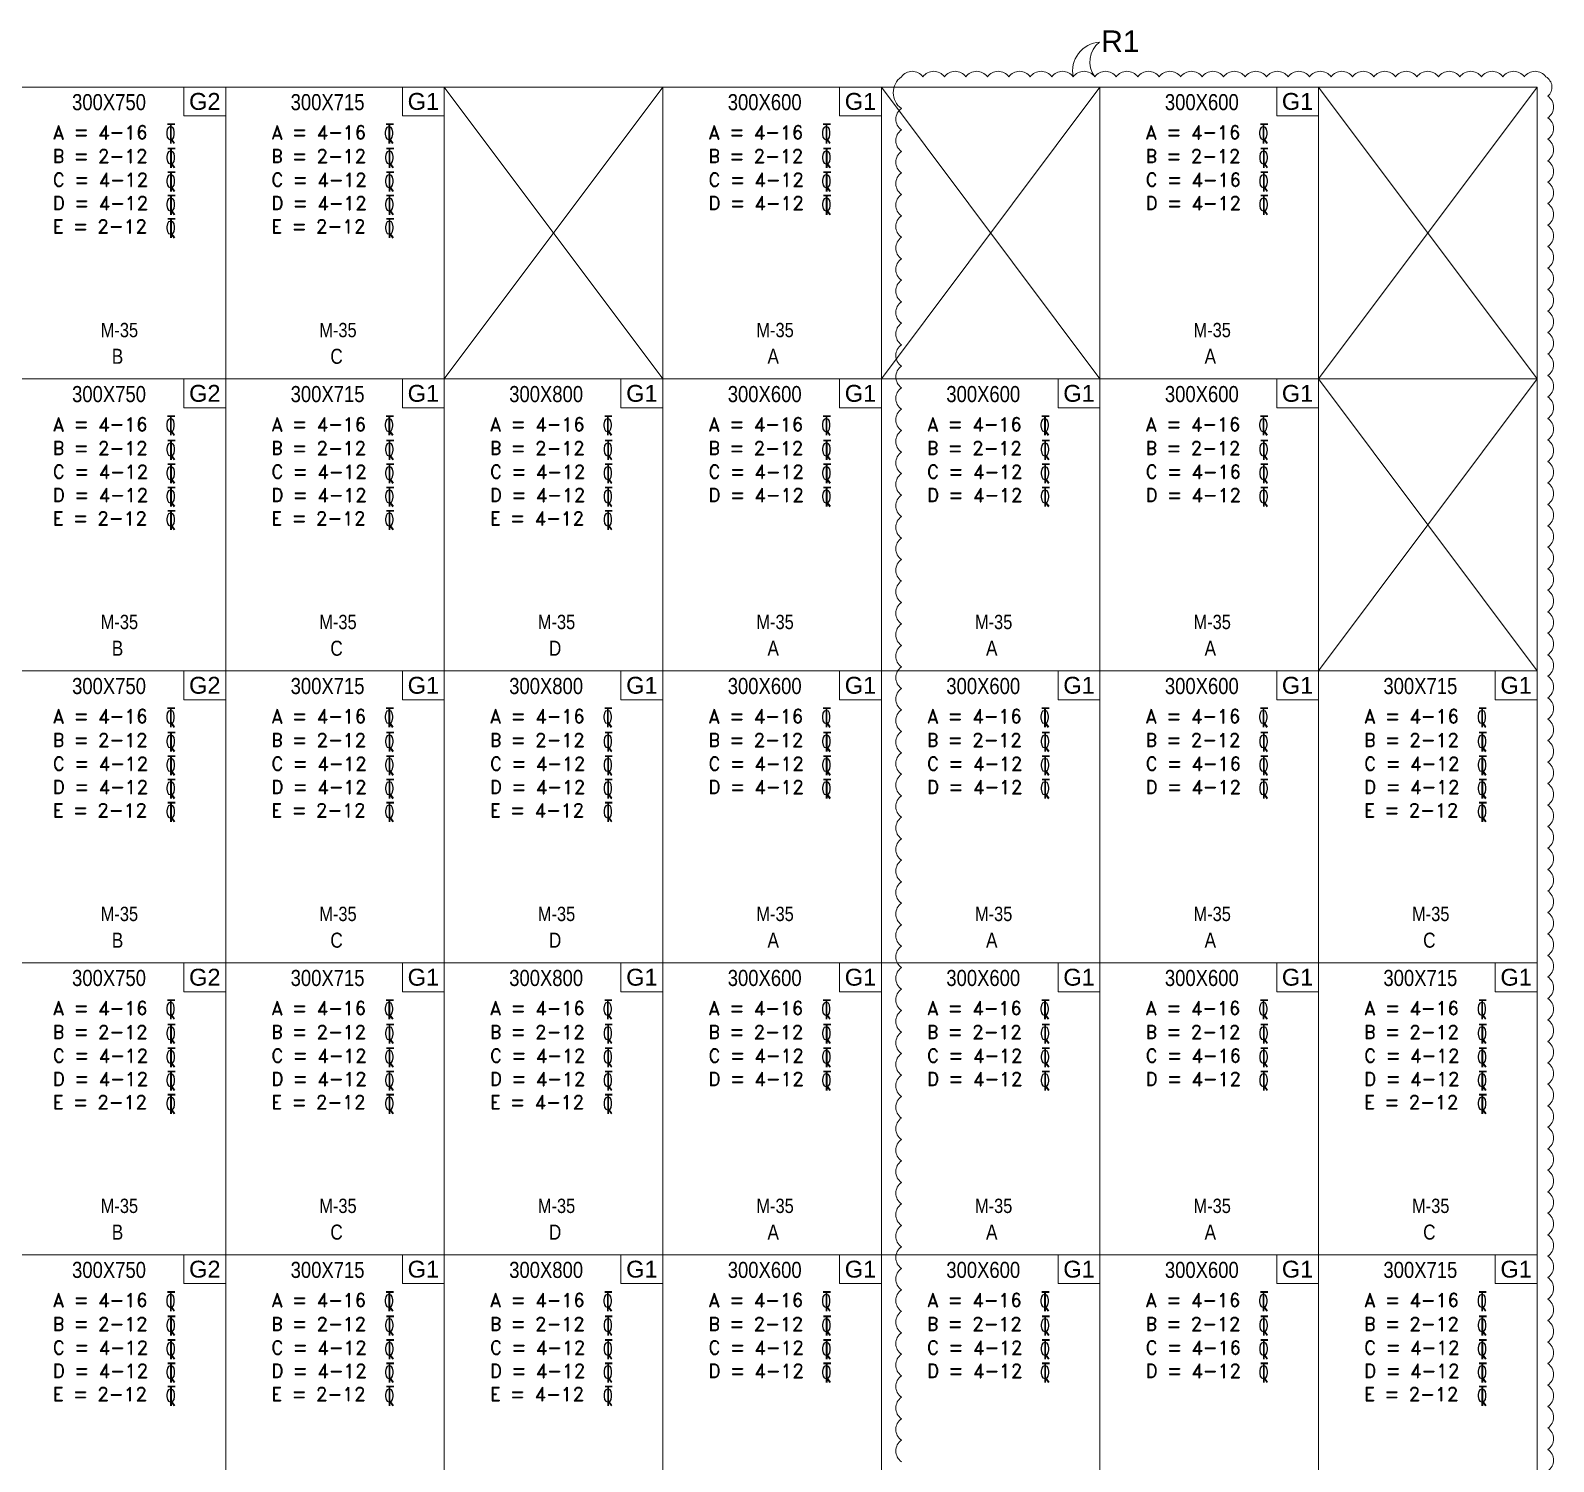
# Model space of a CAD drawing. Header units: millimetres. Extents: x 1363246 to 1691641, y -112430 to 78417.
# Drawn here: x 1497949 to 1519221, y -20259 to -272 of the extents above; entities that cross this region are included whole.
import ezdxf

# ---------------------------------------------------------------- set-up
doc = ezdxf.new("R2010")
doc.units = ezdxf.units.MM
doc.header["$LTSCALE"] = 500
doc.header["$MEASUREMENT"] = 0
for name, color, linetype, lineweight in [('LINE', 7, 'Continuous', 13), ('S - SUNK', 251, 'Continuous', 0), ('TEXT', 7, 'Continuous', 13), ('TEXT 3', 3, 'Continuous', 5), ('TEXT2', 3, 'Continuous', 15), ('TEXT2MM', 3, 'Continuous', 18)]:
    doc.layers.add(name, color=color, linetype=linetype, lineweight=lineweight)
doc.styles.add('3mm', font='arial.ttf')
doc.styles.add('ABHI', font='arial.ttf')
doc.styles.add('RAWAT', font='romand.shx', dxfattribs={"height": 115})
doc.styles.add('RD', font='romand.shx', dxfattribs={"height": 200})
doc.styles.add('TEXT', font='ARIALN.TTF', dxfattribs={"width": 0.8})

# ---------------------------------------------------------------- blocks, each defined once
blk = doc.blocks.new('T')
at = {"layer": 'LINE'}
for p, q in [((-27, 79), (39, 79)), ((-27, 72), (39, 72)), ((-2, 70), (-2, -99)), ((5, 70), (5, -99)), ((1, -61), (31, -100)), ((7, -57), (36, -96))]:
    blk.add_line(p, q, dxfattribs=at)
at = {"layer": 'LINE', "style": 'RAWAT'}
blk.add_text('0', height=115, dxfattribs=at).set_placement((-50, -63))

msp = doc.modelspace()

# ---------------------------------------------------------------- linework, layer by layer
at = {"layer": 'LINE', "color": 3}
for p in [(1477814.7, -1062, -2437250811), (1518990.5, -71371.1, -2437250811)]:
    msp.add_line(p, (1518990.5, -1062, -2437250811), dxfattribs=at)
at = {"layer": 'LINE', "color": 1}
for p, q in [((1500675.5, -71371.1, -2437250811), (1500675.5, -1062, -2437250811)), ((1503728, -71371.1, -2437250811), (1503728, -1062, -2437250811)), ((1503728, -5139.3, -2437250811), (1506780.5, -1062, -2437250811)), ((1503728, -1062, -2437250811), (1506780.5, -5139.3, -2437250811)), ((1506780.5, -71371.1, -2437250811), (1506780.5, -1062, -2437250811)), ((1509833, -71371.1, -2437250811), (1509833, -1062, -2437250811)), ((1512885.5, -1062, -2437250811), (1509833, -5139.3, -2437250811)), ((1509833, -1062, -2437250811), (1512885.5, -5139.3, -2437250811)), ((1512885.5, -71371.1, -2437250811), (1512885.5, -1062, -2437250811)), ((1515938, -71371.1, -2437250811), (1515938, -1062, -2437250811)), ((1515938, -5139.3, -2437250811), (1518990.5, -1062, -2437250811)), ((1515938, -1062, -2437250811), (1518990.5, -5139.3, -2437250811)), ((1477814.7, -5139.3, -2437250811), (1518990.5, -5139.3, -2437250811)), ((1515938, -9216.7, -2437250811), (1518990.5, -5139.3, -2437250811)), ((1515938, -5139.3, -2437250811), (1518990.5, -9216.7, -2437250811)), ((1477814.7, -9216.7, -2437250811), (1518990.5, -9216.7, -2437250811)), ((1477814.7, -13294, -2437250811), (1518990.5, -13294, -2437250811)), ((1477814.7, -17371.3, -2437250811), (1518990.5, -17371.3, -2437250811))]:
    msp.add_line(p, q, dxfattribs=at)
at = {"layer": 'LINE', "color": 2}
msp.add_line((1509833, -71371.1, -2437250811), (1509833, -1062, -2437250811), dxfattribs=at)
at = {"layer": 'S - SUNK', "color": 1, "ltscale": 10}
msp.add_lwpolyline([(1510113.3, -20261.3, -0.5205671), (1510113.3, -19961.3, -0.5205671), (1510113.3, -19661.3, -0.5205671), (1510113.3, -19361.3, -0.5205671), (1510113.3, -19061.3, -0.5205671), (1510113.3, -18761.3, -0.5205671), (1510113.3, -18461.3, -0.5205671), (1510113.3, -18161.3, -0.5205671), (1510113.3, -17861.3, -0.5205671), (1510113.3, -17561.3, -0.5205671), (1510113.3, -17261.3, -0.5205671), (1510113.3, -16961.3, -0.5205671), (1510113.3, -16661.3, -0.5205671), (1510113.3, -16361.3, -0.5205671), (1510113.3, -16061.3, -0.5205671), (1510113.3, -15761.3, -0.5205671), (1510113.3, -15461.3, -0.5205671), (1510113.3, -15161.3, -0.5205671), (1510113.3, -14861.3, -0.5205671), (1510113.3, -14561.3, -0.5205671), (1510113.3, -14261.3, -0.5205671), (1510113.3, -13961.3, -0.5205671), (1510113.3, -13661.3, -0.5205671), (1510113.3, -13361.3, -0.5205671), (1510113.3, -13061.3, -0.5205671), (1510113.3, -12761.3, -0.5205671), (1510113.3, -12461.3, -0.5205671), (1510113.3, -12161.3, -0.5205671), (1510113.3, -11861.3, -0.5205671), (1510113.3, -11561.3, -0.5205671), (1510113.3, -11261.3, -0.5205671), (1510113.3, -10961.3, -0.5205671), (1510113.3, -10661.3, -0.5205671), (1510113.3, -10361.3, -0.5205671), (1510113.3, -10061.3, -0.5205671), (1510113.3, -9761.3, -0.5205671), (1510113.3, -9461.3, -0.5205671), (1510113.3, -9161.3, -0.5205671), (1510113.3, -8861.3, -0.5205671), (1510113.3, -8561.3, -0.5205671), (1510113.3, -8261.3, -0.5205671), (1510113.3, -7961.3, -0.5205671), (1510113.3, -7661.3, -0.5205671), (1510113.3, -7361.3, -0.5205671), (1510113.3, -7061.3, -0.5205671), (1510113.3, -6761.3, -0.5205671), (1510113.3, -6461.3, -0.5205671), (1510113.3, -6161.3, -0.5205671), (1510113.3, -5861.3, -0.5205671), (1510113.3, -5561.3, -0.5205671), (1510113.3, -5261.3, -0.5205671), (1510113.3, -4961.3, -0.5205671), (1510113.3, -4661.3, -0.5205671), (1510113.3, -4361.3, -0.5205671), (1510113.3, -4061.3, -0.5205671), (1510113.3, -3761.3, -0.5205671), (1510113.3, -3461.3, -0.5205671), (1510113.3, -3161.3, -0.5205671), (1510113.3, -2861.3, -0.5205671), (1510113.3, -2561.3, -0.5205671), (1510113.3, -2261.3, -0.5205671), (1510113.3, -1961.3, -0.5205671), (1510113.3, -1661.3, -0.5205671), (1510113.3, -1361.3, -0.5205671), (1510113.3, -920.7, -0.5205671), (1510413.3, -920.7, -0.5205671), (1510713.3, -920.7, -0.5205671), (1511013.3, -920.7, -0.5205671), (1511313.3, -920.7, -0.5205671), (1511613.3, -920.7, -0.5205671), (1511913.3, -920.7, -0.5205671), (1512213.3, -920.7, -0.5205671), (1512513.3, -920.7, -0.5205671), (1512813.3, -920.7, -0.5205671), (1513113.3, -920.7, -0.5205671), (1513413.3, -920.7, -0.5205671), (1513713.3, -920.7, -0.5205671), (1514013.3, -920.7, -0.5205671), (1514313.3, -920.7, -0.5205671), (1514613.3, -920.7, -0.5205671), (1514913.3, -920.7, -0.5205671), (1515213.3, -920.7, -0.5205671), (1515513.3, -920.7, -0.5205671), (1515813.3, -920.7, -0.5205671), (1516113.3, -920.7, -0.5205671), (1516413.3, -920.7, -0.5205671), (1516713.3, -920.7, -0.5205671), (1517013.3, -920.7, -0.5205671), (1517313.3, -920.7, -0.5205671), (1517613.3, -920.7, -0.5205671), (1517913.3, -920.7, -0.5205671), (1518213.3, -920.7, -0.5205671), (1518513.3, -920.7, -0.5205671), (1518813.3, -920.7, -0.5205671), (1519113.3, -920.7, -0.5205671), (1519143, -1190.9, -0.5205671), (1519143, -1490.9, -0.5205671), (1519143, -1790.9, -0.5205671), (1519143, -2090.9, -0.5205671), (1519143, -2390.9, -0.5205671), (1519143, -2690.9, -0.5205671), (1519143, -2990.9, -0.5205671), (1519143, -3290.9, -0.5205671), (1519143, -3590.9, -0.5205671), (1519143, -3890.9, -0.5205671), (1519143, -4190.9, -0.5205671), (1519143, -4490.9, -0.5205671), (1519143, -4790.9, -0.5205671), (1519143, -5090.9, -0.5205671), (1519143, -5390.9, -0.5205671), (1519143, -5690.9, -0.5205671), (1519143, -5990.9, -0.5205671), (1519143, -6290.9, -0.5205671), (1519143, -6590.9, -0.5205671), (1519143, -6890.9, -0.5205671), (1519143, -7190.9, -0.5205671), (1519143, -7490.9, -0.5205671), (1519143, -7790.9, -0.5205671), (1519143, -8090.9, -0.5205671), (1519143, -8390.9, -0.5205671), (1519143, -8690.9, -0.5205671), (1519143, -8990.9, -0.5205671), (1519143, -9290.9, -0.5205671), (1519143, -9590.9, -0.5205671), (1519143, -9890.9, -0.5205671), (1519143, -10190.9, -0.5205671), (1519143, -10490.9, -0.5205671), (1519143, -10790.9, -0.5205671), (1519143, -11090.9, -0.5205671), (1519143, -11390.9, -0.5205671), (1519143, -11690.9, -0.5205671), (1519143, -11990.9, -0.5205671), (1519143, -12290.9, -0.5205671), (1519143, -12590.9, -0.5205671), (1519143, -12890.9, -0.5205671), (1519143, -13190.9, -0.5205671), (1519143, -13490.9, -0.5205671), (1519143, -13790.9, -0.5205671), (1519143, -14090.9, -0.5205671), (1519143, -14390.9, -0.5205671), (1519143, -14690.9, -0.5205671), (1519143, -14990.9, -0.5205671), (1519143, -15290.9, -0.5205671), (1519143, -15590.9, -0.5205671), (1519143, -15890.9, -0.5205671), (1519143, -16190.9, -0.5205671), (1519143, -16490.9, -0.5205671), (1519143, -16790.9, -0.5205671), (1519143, -17090.9, -0.5205671), (1519143, -17390.9, -0.5205671), (1519143, -17690.9, -0.5205671), (1519143, -17990.9, -0.5205671), (1519143, -18290.9, -0.5205671), (1519143, -18590.9, -0.5205671), (1519143, -18890.9, -0.5205671), (1519143, -19190.9, -0.5205671), (1519143, -19490.9, -0.5205671), (1519143, -19790.9, -0.5205671), (1519143, -20090.9, -0.5205671), (1519143, -20390.9, -0.5205671)], format="xyb", dxfattribs=at)
for centre, radius, start, end in [((1512906.4, -835.6), 402.3, 93.57371, 192.20969), ((1513099.6, -712.7), 353.9, 128.06811, 215.99732)]:
    msp.add_arc(centre, radius, start, end, dxfattribs=at)
at = {"layer": 'TEXT2', "color": 7, "lineweight": 20, "elevation": -2437250811}
for points in [[(1500675.5, -1062), (1500091.7, -1062), (1500091.7, -1465.2), (1500675.5, -1465.2)], [(1503728, -1062), (1503144.2, -1062), (1503144.2, -1465.2), (1503728, -1465.2)], [(1509833, -1062), (1509249.2, -1062), (1509249.2, -1465.2), (1509833, -1465.2)], [(1515938, -1062), (1515354.2, -1062), (1515354.2, -1465.2), (1515938, -1465.2)], [(1500675.5, -5139.3), (1500091.7, -5139.3), (1500091.7, -5542.6), (1500675.5, -5542.6)], [(1503728, -5139.3), (1503144.2, -5139.3), (1503144.2, -5542.6), (1503728, -5542.6)], [(1506780.5, -5139.3), (1506196.7, -5139.3), (1506196.7, -5542.6), (1506780.5, -5542.6)], [(1509833, -5139.3), (1509249.2, -5139.3), (1509249.2, -5542.6), (1509833, -5542.6)], [(1512885.5, -5139.3), (1512301.7, -5139.3), (1512301.7, -5542.6), (1512885.5, -5542.6)], [(1515938, -5139.3), (1515354.2, -5139.3), (1515354.2, -5542.6), (1515938, -5542.6)], [(1500675.5, -9216.7), (1500091.7, -9216.7), (1500091.7, -9619.9), (1500675.5, -9619.9)], [(1503728, -9216.7), (1503144.2, -9216.7), (1503144.2, -9619.9), (1503728, -9619.9)], [(1506780.5, -9216.7), (1506196.7, -9216.7), (1506196.7, -9619.9), (1506780.5, -9619.9)], [(1509833, -9216.7), (1509249.2, -9216.7), (1509249.2, -9619.9), (1509833, -9619.9)], [(1512885.5, -9216.7), (1512301.7, -9216.7), (1512301.7, -9619.9), (1512885.5, -9619.9)], [(1515938, -9216.7), (1515354.2, -9216.7), (1515354.2, -9619.9), (1515938, -9619.9)], [(1518990.5, -9216.7), (1518406.7, -9216.7), (1518406.7, -9619.9), (1518990.5, -9619.9)], [(1500675.5, -13294), (1500091.7, -13294), (1500091.7, -13697.2), (1500675.5, -13697.2)], [(1503728, -13294), (1503144.2, -13294), (1503144.2, -13697.2), (1503728, -13697.2)], [(1506780.5, -13294), (1506196.7, -13294), (1506196.7, -13697.2), (1506780.5, -13697.2)], [(1509833, -13294), (1509249.2, -13294), (1509249.2, -13697.2), (1509833, -13697.2)], [(1512885.5, -13294), (1512301.7, -13294), (1512301.7, -13697.2), (1512885.5, -13697.2)], [(1515938, -13294), (1515354.2, -13294), (1515354.2, -13697.2), (1515938, -13697.2)], [(1518990.5, -13294), (1518406.7, -13294), (1518406.7, -13697.2), (1518990.5, -13697.2)], [(1500675.5, -17371.3), (1500091.7, -17371.3), (1500091.7, -17774.6), (1500675.5, -17774.6)], [(1503728, -17371.3), (1503144.2, -17371.3), (1503144.2, -17774.6), (1503728, -17774.6)], [(1506780.5, -17371.3), (1506196.7, -17371.3), (1506196.7, -17774.6), (1506780.5, -17774.6)], [(1509833, -17371.3), (1509249.2, -17371.3), (1509249.2, -17774.6), (1509833, -17774.6)], [(1512885.5, -17371.3), (1512301.7, -17371.3), (1512301.7, -17774.6), (1512885.5, -17774.6)], [(1515938, -17371.3), (1515354.2, -17371.3), (1515354.2, -17774.6), (1515938, -17774.6)], [(1518990.5, -17371.3), (1518406.7, -17371.3), (1518406.7, -17774.6), (1518990.5, -17774.6)]]:
    msp.add_lwpolyline(points, close=True, dxfattribs=at)

# ---------------------------------------------------------------- block references
at = {"layer": 'TEXT', "color": 3, "xscale": 1.53, "yscale": 1.53, "zscale": 1.53}
for p in [(1499906.3, -1697.7), (1502958.8, -1697.7, 0), (1509063.8, -1697.7), (1515168.9, -1697.7, 0), (1499909.6, -2037.9), (1502962.1, -2037.9, 0), (1509067.1, -2037.9), (1515172.1, -2037.9, 0), (1499909.6, -2368.2), (1502962.1, -2368.2, 0), (1509067.1, -2368.2), (1515172.1, -2368.2, 0), (1499909.6, -2693.7), (1502962.1, -2693.7, 0), (1509067.1, -2693.7), (1515172.1, -2693.7, 0), (1499909.6, -3018.4), (1502962.1, -3018.4, 0), (1499906.3, -5775.1, 0), (1502958.8, -5775.1, 0), (1506011.3, -5775.1, 0), (1509063.8, -5775.1, 0), (1512116.3, -5775.1, 0), (1515168.9, -5775.1, 0), (1499909.6, -6115.3, 0), (1502962.1, -6115.3, 0), (1506014.6, -6115.3, 0), (1509067.1, -6115.3, 0), (1512119.6, -6115.3, 0), (1515172.1, -6115.3, 0), (1499909.6, -6445.6, 0), (1502962.1, -6445.6, 0), (1506014.6, -6445.6, 0), (1509067.1, -6445.6, 0), (1512119.6, -6445.6, 0), (1515172.1, -6445.6, 0), (1499909.6, -6771, 0), (1502962.1, -6771, 0), (1506014.6, -6771, 0), (1509067.1, -6771, 0), (1512119.6, -6771, 0), (1515172.1, -6771, 0), (1499909.6, -7095.7, 0), (1502962.1, -7095.7, 0), (1506014.6, -7095.7, 0), (1499906.3, -9852.4, 0), (1502958.8, -9852.4, 0), (1506011.3, -9852.4, 0), (1509063.8, -9852.4, 0), (1512116.3, -9852.4, 0), (1515168.9, -9852.4, 0), (1518221.4, -9852.4, 0), (1499909.6, -10192.6, 0), (1502962.1, -10192.6, 0), (1506014.6, -10192.6, 0), (1509067.1, -10192.6, 0), (1512119.6, -10192.6, 0), (1515172.1, -10192.6, 0), (1518224.6, -10192.6, 0), (1499909.6, -10522.9, 0), (1502962.1, -10522.9, 0), (1506014.6, -10522.9, 0), (1509067.1, -10522.9, 0), (1512119.6, -10522.9, 0), (1515172.1, -10522.9, 0), (1518224.6, -10522.9, 0), (1499909.6, -10848.3, 0), (1502962.1, -10848.3, 0), (1506014.6, -10848.3, 0), (1509067.1, -10848.3, 0), (1512119.6, -10848.3, 0), (1515172.1, -10848.3, 0), (1518224.6, -10848.3, 0), (1499909.6, -11173.1, 0), (1502962.1, -11173.1, 0), (1506014.6, -11173.1, 0), (1518224.6, -11173.1, 0), (1499906.3, -13929.7, 0), (1502958.8, -13929.7, 0), (1506011.3, -13929.7, 0), (1509063.8, -13929.7, 0), (1512116.3, -13929.7, 0), (1515168.9, -13929.7, 0), (1518221.4, -13929.7, 0), (1499909.6, -14269.9, 0), (1502962.1, -14269.9, 0), (1506014.6, -14269.9, 0), (1509067.1, -14269.9, 0), (1512119.6, -14269.9, 0), (1515172.1, -14269.9, 0), (1518224.6, -14269.9, 0), (1499909.6, -14600.2, 0), (1502962.1, -14600.2, 0), (1506014.6, -14600.2, 0), (1509067.1, -14600.2, 0), (1512119.6, -14600.2, 0), (1515172.1, -14600.2, 0), (1518224.6, -14600.2, 0), (1499909.6, -14925.7, 0), (1502962.1, -14925.7, 0), (1506014.6, -14925.7, 0), (1509067.1, -14925.7, 0), (1512119.6, -14925.7, 0), (1515172.1, -14925.7, 0), (1518224.6, -14925.7, 0), (1499909.6, -15250.4, 0), (1502962.1, -15250.4, 0), (1506014.6, -15250.4, 0), (1518224.6, -15250.4, 0), (1499906.3, -18007.1), (1502958.8, -18007.1), (1506011.3, -18007.1), (1509063.8, -18007.1), (1512116.3, -18007.1), (1515168.9, -18007.1, 0), (1518221.4, -18007.1), (1499909.6, -18347.3), (1502962.1, -18347.3), (1506014.6, -18347.3), (1509067.1, -18347.3), (1512119.6, -18347.3), (1515172.1, -18347.3, 0), (1518224.6, -18347.3), (1499909.6, -18677.5), (1502962.1, -18677.5), (1506014.6, -18677.5), (1509067.1, -18677.5), (1512119.6, -18677.5), (1515172.1, -18677.5, 0), (1518224.6, -18677.5), (1499909.6, -19003), (1502962.1, -19003), (1506014.6, -19003), (1509067.1, -19003), (1512119.6, -19003), (1515172.1, -19003, 0), (1518224.6, -19003), (1499909.6, -19327.7), (1502962.1, -19327.7), (1506014.6, -19327.7), (1518224.6, -19327.7)]:
    msp.add_blockref('T', p, dxfattribs=at)

# ---------------------------------------------------------------- texts
at = {"layer": 'TEXT', "color": 3, "style": 'RD'}
for s, p in [('A = 4-16', (1498258.5, -1789.8, -245631.4)), ('A = 4-16', (1501311, -1789.8, -245631.4)), ('A = 4-16', (1507416, -1789.8, -245631.4)), ('A = 4-16', (1513521, -1789.8, -245631.4)), ('B = 2-12', (1498258.5, -2123, -245631.4)), ('B = 2-12', (1501311, -2123, -245631.4)), ('B = 2-12', (1507416, -2123, -245631.4)), ('B = 2-12', (1513521, -2123, -245631.4)), ('C = 4-12', (1498258.5, -2453.2, -245631.4)), ('C = 4-12', (1501311, -2453.2, -245631.4)), ('C = 4-12', (1507416, -2453.2, -245631.4)), ('C = 4-16', (1513521, -2453.2, -245631.4)), ('D = 4-12', (1498258.5, -2778.7, -245631.4)), ('D = 4-12', (1501311, -2778.7, -245631.4)), ('D = 4-12', (1507416, -2778.7, -245631.4)), ('D = 4-12', (1513521, -2778.7, -245631.4)), ('E = 2-12', (1498258.5, -3103.4, -245631.4)), ('E = 2-12', (1501311, -3103.4, -245631.4)), ('A = 4-16', (1498258.5, -5867.2, -245631.4)), ('A = 4-16', (1501311, -5867.2, -245631.4)), ('A = 4-16', (1504363.5, -5867.2, -245631.4)), ('A = 4-16', (1507416, -5867.2, -245631.4)), ('A = 4-16', (1510468.5, -5867.2, -245631.4)), ('A = 4-16', (1513521, -5867.2, -245631.4)), ('B = 2-12', (1498258.5, -6200.3, -245631.4)), ('B = 2-12', (1501311, -6200.3, -245631.4)), ('B = 2-12', (1504363.5, -6200.3, -245631.4)), ('B = 2-12', (1507416, -6200.3, -245631.4)), ('B = 2-12', (1510468.5, -6200.3, -245631.4)), ('B = 2-12', (1513521, -6200.3, -245631.4)), ('C = 4-12', (1498258.5, -6530.6, -245631.4)), ('C = 4-12', (1501311, -6530.6, -245631.4)), ('C = 4-12', (1504363.5, -6530.6, -245631.4)), ('C = 4-12', (1507416, -6530.6, -245631.4)), ('C = 4-12', (1510468.5, -6530.6, -245631.4)), ('C = 4-16', (1513521, -6530.6, -245631.4)), ('D = 4-12', (1498258.5, -6856, -245631.4)), ('D = 4-12', (1501311, -6856, -245631.4)), ('D = 4-12', (1504363.5, -6856, -245631.4)), ('D = 4-12', (1507416, -6856, -245631.4)), ('D = 4-12', (1510468.5, -6856, -245631.4)), ('D = 4-12', (1513521, -6856, -245631.4)), ('E = 2-12', (1498258.5, -7180.8, -245631.4)), ('E = 2-12', (1501311, -7180.8, -245631.4)), ('E = 4-12', (1504363.5, -7180.8, -245631.4)), ('A = 4-16', (1498258.5, -9944.5, -245631.4)), ('A = 4-16', (1501311, -9944.5, -245631.4)), ('A = 4-16', (1504363.5, -9944.5, -245631.4)), ('A = 4-16', (1507416, -9944.5, -245631.4)), ('A = 4-16', (1510468.5, -9944.5, -245631.4)), ('A = 4-16', (1513521, -9944.5, -245631.4)), ('A = 4-16', (1516573.5, -9944.5, -245631.4)), ('B = 2-12', (1498258.5, -10277.6, -245631.4)), ('B = 2-12', (1501311, -10277.6, -245631.4)), ('B = 2-12', (1504363.5, -10277.6, -245631.4)), ('B = 2-12', (1507416, -10277.6, -245631.4)), ('B = 2-12', (1510468.5, -10277.6, -245631.4)), ('B = 2-12', (1513521, -10277.6, -245631.4)), ('B = 2-12', (1516573.5, -10277.6, -245631.4)), ('C = 4-12', (1498258.5, -10607.9, -245631.4)), ('C = 4-12', (1501311, -10607.9, -245631.4)), ('C = 4-12', (1504363.5, -10607.9, -245631.4)), ('C = 4-12', (1507416, -10607.9, -245631.4)), ('C = 4-12', (1510468.5, -10607.9, -245631.4)), ('C = 4-16', (1513521, -10607.9, -245631.4)), ('C = 4-12', (1516573.5, -10607.9, -245631.4)), ('D = 4-12', (1498258.5, -10933.3, -245631.4)), ('D = 4-12', (1501311, -10933.3, -245631.4)), ('D = 4-12', (1504363.5, -10933.3, -245631.4)), ('D = 4-12', (1507416, -10933.3, -245631.4)), ('D = 4-12', (1510468.5, -10933.3, -245631.4)), ('D = 4-12', (1513521, -10933.3, -245631.4)), ('D = 4-12', (1516573.5, -10933.3, -245631.4)), ('E = 2-12', (1498258.5, -11258.1, -245631.4)), ('E = 2-12', (1501311, -11258.1, -245631.4)), ('E = 4-12', (1504363.5, -11258.1, -245631.4)), ('E = 2-12', (1516573.5, -11258.1, -245631.4)), ('A = 4-16', (1498258.5, -14021.8, -245631.4)), ('A = 4-16', (1501311, -14021.8, -245631.4)), ('A = 4-16', (1504363.5, -14021.8, -245631.4)), ('A = 4-16', (1507416, -14021.8, -245631.4)), ('A = 4-16', (1510468.5, -14021.8, -245631.4)), ('A = 4-16', (1513521, -14021.8, -245631.4)), ('A = 4-16', (1516573.5, -14021.8, -245631.4)), ('B = 2-12', (1498258.5, -14354.9, -245631.4)), ('B = 2-12', (1501311, -14354.9, -245631.4)), ('B = 2-12', (1504363.5, -14354.9, -245631.4)), ('B = 2-12', (1507416, -14354.9, -245631.4)), ('B = 2-12', (1510468.5, -14354.9, -245631.4)), ('B = 2-12', (1513521, -14354.9, -245631.4)), ('B = 2-12', (1516573.5, -14354.9, -245631.4)), ('C = 4-12', (1498258.5, -14685.2, -245631.4)), ('C = 4-12', (1501311, -14685.2, -245631.4)), ('C = 4-12', (1504363.5, -14685.2, -245631.4)), ('C = 4-12', (1507416, -14685.2, -245631.4)), ('C = 4-12', (1510468.5, -14685.2, -245631.4)), ('C = 4-16', (1513521, -14685.2, -245631.4)), ('C = 4-12', (1516573.5, -14685.2, -245631.4)), ('D = 4-12', (1498258.5, -15010.7, -245631.4)), ('D = 4-12', (1501311, -15010.7, -245631.4)), ('D = 4-12', (1504363.5, -15010.7, -245631.4)), ('D = 4-12', (1507416, -15010.7, -245631.4)), ('D = 4-12', (1510468.5, -15010.7, -245631.4)), ('D = 4-12', (1513521, -15010.7, -245631.4)), ('D = 4-12', (1516573.5, -15010.7, -245631.4)), ('E = 2-12', (1498258.5, -15335.4, -245631.4)), ('E = 2-12', (1501311, -15335.4, -245631.4)), ('E = 4-12', (1504363.5, -15335.4, -245631.4)), ('E = 2-12', (1516573.5, -15335.4, -245631.4)), ('A = 4-16', (1498258.5, -18099.1, -245631.4)), ('A = 4-16', (1501311, -18099.1, -245631.4)), ('A = 4-16', (1504363.5, -18099.1, -245631.4)), ('A = 4-16', (1507416, -18099.1, -245631.4)), ('A = 4-16', (1510468.5, -18099.1, -245631.4)), ('A = 4-16', (1513521, -18099.1, -245631.4)), ('A = 4-16', (1516573.5, -18099.1, -245631.4)), ('B = 2-12', (1498258.5, -18432.3, -245631.4)), ('B = 2-12', (1501311, -18432.3, -245631.4)), ('B = 2-12', (1504363.5, -18432.3, -245631.4)), ('B = 2-12', (1507416, -18432.3, -245631.4)), ('B = 2-12', (1510468.5, -18432.3, -245631.4)), ('B = 2-12', (1513521, -18432.3, -245631.4)), ('B = 2-12', (1516573.5, -18432.3, -245631.4)), ('C = 4-12', (1498258.5, -18762.6, -245631.4)), ('C = 4-12', (1501311, -18762.6, -245631.4)), ('C = 4-12', (1504363.5, -18762.6, -245631.4)), ('C = 4-12', (1507416, -18762.6, -245631.4)), ('C = 4-12', (1510468.5, -18762.6, -245631.4)), ('C = 4-16', (1513521, -18762.6, -245631.4)), ('C = 4-12', (1516573.5, -18762.6, -245631.4)), ('D = 4-12', (1498258.5, -19088, -245631.4)), ('D = 4-12', (1501311, -19088, -245631.4)), ('D = 4-12', (1504363.5, -19088, -245631.4)), ('D = 4-12', (1507416, -19088, -245631.4)), ('D = 4-12', (1510468.5, -19088, -245631.4)), ('D = 4-12', (1513521, -19088, -245631.4)), ('D = 4-12', (1516573.5, -19088, -245631.4)), ('E = 2-12', (1498258.5, -19412.7, -245631.4)), ('E = 2-12', (1501311, -19412.7, -245631.4)), ('E = 4-12', (1504363.5, -19412.7, -245631.4)), ('E = 2-12', (1516573.5, -19412.7, -245631.4))]:
    msp.add_text(s, height=191.25, dxfattribs=at).set_placement(p)
at = {"layer": 'TEXT 3', "color": 6, "linetype": 'Continuous', "style": 'TEXT'}
for s, height, p in [('300X750', 225, (1498530.2, -1385.8, -2437250807.1)), ('300X715', 225, (1501582.7, -1385.8, -2437250807.1)), ('300X600', 225, (1507687.7, -1385.8, -2437250807.1)), ('300X600', 225, (1513792.7, -1385.8, -2437250807.1)), ('M-35', 200, (1498930.2, -4556.1, -2437250807.1)), ('M-35', 200, (1501982.7, -4556.1, -2437250807.1)), ('M-35', 200, (1508087.8, -4556.1, -2437250807.1)), ('M-35', 200, (1514192.8, -4556.1, -2437250807.1)), ('300X750', 225, (1498530.2, -5463.1, -2437250807.1)), ('300X715', 225, (1501582.7, -5463.1, -2437250807.1)), ('300X800', 225, (1504635.2, -5463.1, -2437250807.1)), ('300X600', 225, (1507687.7, -5463.1, -2437250807.1)), ('300X600', 225, (1510740.2, -5463.1, -2437250807.1)), ('300X600', 225, (1513792.7, -5463.1, -2437250807.1)), ('M-35', 200, (1498930.2, -8633.5, -2437250807.1)), ('M-35', 200, (1501982.7, -8633.5, -2437250807.1)), ('M-35', 200, (1505035.2, -8633.5, -2437250807.1)), ('M-35', 200, (1508087.8, -8633.5, -2437250807.1)), ('M-35', 200, (1511140.3, -8633.5, -2437250807.1)), ('M-35', 200, (1514192.8, -8633.5, -2437250807.1)), ('300X750', 225, (1498530.2, -9540.4, -2437250807.1)), ('300X715', 225, (1501582.7, -9540.4, -2437250807.1)), ('300X800', 225, (1504635.2, -9540.4, -2437250807.1)), ('300X600', 225, (1507687.7, -9540.4, -2437250807.1)), ('300X600', 225, (1510740.2, -9540.4, -2437250807.1)), ('300X600', 225, (1513792.7, -9540.4, -2437250807.1)), ('300X715', 225, (1516845.2, -9540.4, -2437250807.1)), ('M-35', 200, (1498930.2, -12710.8, -2437250807.1)), ('M-35', 200, (1501982.7, -12710.8, -2437250807.1)), ('M-35', 200, (1505035.2, -12710.8, -2437250807.1)), ('M-35', 200, (1508087.8, -12710.8, -2437250807.1)), ('M-35', 200, (1511140.3, -12710.8, -2437250807.1)), ('M-35', 200, (1514192.8, -12710.8, -2437250807.1)), ('M-35', 200, (1517245.3, -12710.8, -2437250807.1)), ('300X750', 225, (1498530.2, -13617.8, -2437250807.1)), ('300X715', 225, (1501582.7, -13617.8, -2437250807.1)), ('300X800', 225, (1504635.2, -13617.8, -2437250807.1)), ('300X600', 225, (1507687.7, -13617.8, -2437250807.1)), ('300X600', 225, (1510740.2, -13617.8, -2437250807.1)), ('300X600', 225, (1513792.7, -13617.8, -2437250807.1)), ('300X715', 225, (1516845.2, -13617.8, -2437250807.1)), ('M-35', 200, (1498930.2, -16788.1, -2437250807.1)), ('M-35', 200, (1501982.7, -16788.1, -2437250807.1)), ('M-35', 200, (1505035.2, -16788.1, -2437250807.1)), ('M-35', 200, (1508087.8, -16788.1, -2437250807.1)), ('M-35', 200, (1511140.3, -16788.1, -2437250807.1)), ('M-35', 200, (1514192.8, -16788.1, -2437250807.1)), ('M-35', 200, (1517245.3, -16788.1, -2437250807.1)), ('300X750', 225, (1498530.2, -17695.1, -2437250807.1)), ('300X715', 225, (1501582.7, -17695.1, -2437250807.1)), ('300X800', 225, (1504635.2, -17695.1, -2437250807.1)), ('300X600', 225, (1507687.7, -17695.1, -2437250807.1)), ('300X600', 225, (1510740.2, -17695.1, -2437250807.1)), ('300X600', 225, (1513792.7, -17695.1, -2437250807.1)), ('300X715', 225, (1516845.2, -17695.1, -2437250807.1))]:
    msp.add_text(s, height=height, dxfattribs=at).set_placement(p)
at = {"layer": 'TEXT2', "color": 7, "style": 'ABHI'}
for s, p in [('G2', (1500164.1, -1381, -2437250811)), ('G1', (1503216.6, -1381, -2437250811)), ('G1', (1509321.6, -1381, -2437250811)), ('G1', (1515426.6, -1381, -2437250811)), ('G2', (1500164.1, -5458.4, -2437250811)), ('G1', (1503216.6, -5458.4, -2437250811)), ('G1', (1506269.1, -5458.4, -2437250811)), ('G1', (1509321.6, -5458.4, -2437250811)), ('G1', (1512374.1, -5458.4, -2437250811)), ('G1', (1515426.6, -5458.4, -2437250811)), ('G2', (1500164.1, -9535.7, -2437250811)), ('G1', (1503216.6, -9535.7, -2437250811)), ('G1', (1506269.1, -9535.7, -2437250811)), ('G1', (1509321.6, -9535.7, -2437250811)), ('G1', (1512374.1, -9535.7, -2437250811)), ('G1', (1515426.6, -9535.7, -2437250811)), ('G1', (1518479.2, -9535.7, -2437250811)), ('G2', (1500164.1, -13613, -2437250811)), ('G1', (1503216.6, -13613, -2437250811)), ('G1', (1506269.1, -13613, -2437250811)), ('G1', (1509321.6, -13613, -2437250811)), ('G1', (1512374.1, -13613, -2437250811)), ('G1', (1515426.6, -13613, -2437250811)), ('G1', (1518479.2, -13613, -2437250811)), ('G2', (1500164.1, -17690.3, -2437250811)), ('G1', (1503216.6, -17690.3, -2437250811)), ('G1', (1506269.1, -17690.3, -2437250811)), ('G1', (1509321.6, -17690.3, -2437250811)), ('G1', (1512374.1, -17690.3, -2437250811)), ('G1', (1515426.6, -17690.3, -2437250811)), ('G1', (1518479.2, -17690.3, -2437250811))]:
    msp.add_text(s, height=235.81, dxfattribs=at).set_placement(p)
at = {"layer": 'TEXT2MM', "color": 1, "linetype": 'Continuous', "style": '3mm'}
msp.add_text('R1', height=300, dxfattribs=at).set_placement((1512902.8, -572.2))
at = {"layer": 'TEXT2MM', "color": 4, "linetype": 'Continuous', "style": 'TEXT'}
for s, p in [('B', (1499084.6, -4928.1, -2437250807.1)), ('C', (1502137.1, -4928.1, -2437250807.1)), ('A', (1508242.1, -4928.1, -2437250807.1)), ('A', (1514347.1, -4928.1, -2437250807.1)), ('B', (1499084.6, -9005.4, -2437250807.1)), ('C', (1502137.1, -9005.4, -2437250807.1)), ('D', (1505189.6, -9005.4, -2437250807.1)), ('A', (1508242.1, -9005.4, -2437250807.1)), ('A', (1511294.6, -9005.4, -2437250807.1)), ('A', (1514347.1, -9005.4, -2437250807.1)), ('B', (1499084.6, -13082.8, -2437250807.1)), ('C', (1502137.1, -13082.8, -2437250807.1)), ('D', (1505189.6, -13082.8, -2437250807.1)), ('A', (1508242.1, -13082.8, -2437250807.1)), ('A', (1511294.6, -13082.8, -2437250807.1)), ('A', (1514347.1, -13082.8, -2437250807.1)), ('C', (1517399.6, -13082.8, -2437250807.1)), ('B', (1499084.6, -17160.1, -2437250807.1)), ('C', (1502137.1, -17160.1, -2437250807.1)), ('D', (1505189.6, -17160.1, -2437250807.1)), ('A', (1508242.1, -17160.1, -2437250807.1)), ('A', (1511294.6, -17160.1, -2437250807.1)), ('A', (1514347.1, -17160.1, -2437250807.1)), ('C', (1517399.6, -17160.1, -2437250807.1))]:
    msp.add_text(s, height=210, dxfattribs=at).set_placement(p)

doc.saveas('drawing.dxf')
